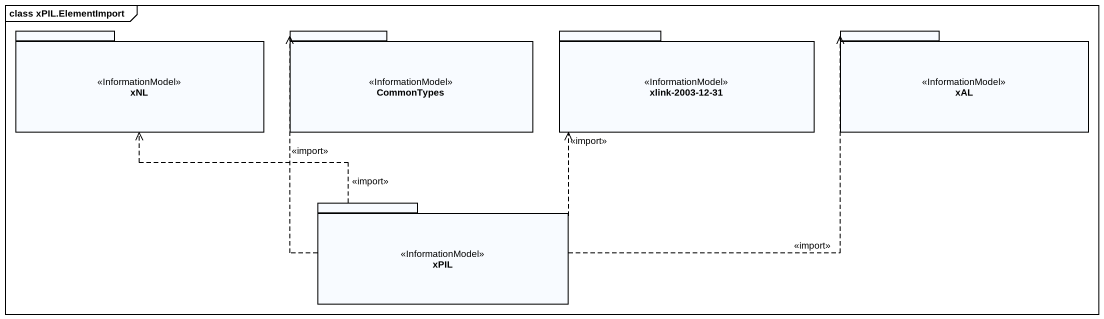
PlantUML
@startuml
mainframe class xPIL.ElementImport
package xNL <<InformationModel>> {
}
package CommonTypes <<InformationModel>> {
}
package "xlink-2003-12-31" as xlink_2003_12_31 <<InformationModel>> {
}
package xAL <<InformationModel>> {
}
package xPIL <<InformationModel>> {
}
xPIL .left.> xNL : <<import>>
xPIL .up.> CommonTypes : <<import>>
xPIL .up.> xlink_2003_12_31 : <<import>>
xPIL .right.> xAL : <<import>>
@enduml
